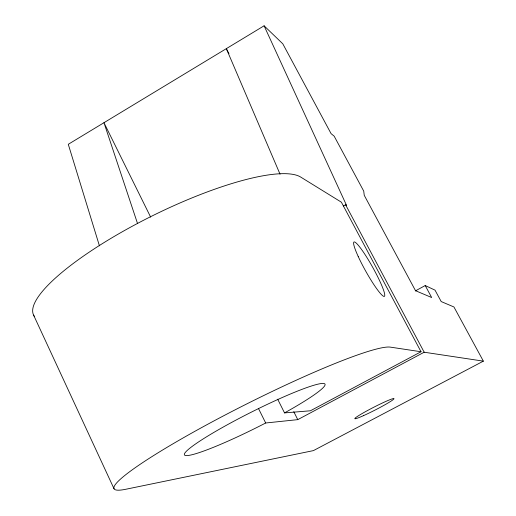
<?xml version="1.0" encoding="UTF-8"?>
<svg xmlns="http://www.w3.org/2000/svg" width="516" height="516" viewBox="0 0 516 516"><rect width="100%" height="100%" fill="white"/><g stroke="black" fill="none" stroke-linecap="round" stroke-linejoin="round"><path stroke-width="0.77" d="M415.309 290.94L425.21 285.548L431.679 297.538L415.515 290.689L364.251 195.325L363.728 191.114L334.181 136.179L331.091 133.644L282.8 43.815L264.095 25.8L68.28 144.299L99.433 245.842M343.482 205.974L345.591 204.781L346.533 205.368L264.095 25.8M34.256 316.237A151.182 36.43 -26.3 0 1 140.507 221.854A151.182 36.43 -26.3 0 1 300.776 177.117L341.392 202.195L421.03 351.751L310.4 410.788L284.535 412.903L277.673 399.21M284.535 412.903A78.645 8.088 -26.7 0 0 300.164 390.051A78.645 8.088 -26.7 0 0 186.94 450.707A78.645 8.088 -26.7 0 0 265.682 422.997L297.771 419.637L424.178 352.222L483.363 361.142L453.938 306.968L441.206 301.57L435.014 290.134L425.21 285.548M483.363 361.142L313.406 450.616L125.904 489.239A156.096 16.138 -26.7 0 1 211.147 422.423A156.096 16.138 -26.7 0 1 390.418 347.139L421.03 351.751M345.591 204.781L424.178 352.222M228.956 53.645L226.331 48.652L280.046 174.189M293.785 411.716L297.771 419.637M258.535 408.608L265.682 422.997M150.653 217.133L103.968 122.705L137.566 223.628M33.598 315.128L114.049 488.787M358.22 256.504A31.166 3.986 60.8 0 0 384.252 296.41A31.166 3.986 60.8 0 0 365.031 254.562A31.166 3.986 60.8 0 0 358.22 256.504M363.587 415.612A21.949 1.548 -27.1 0 0 393.972 398.81A21.949 1.548 -27.1 0 0 365.838 411.452A21.949 1.548 -27.1 0 0 363.587 415.612"/></g></svg>
